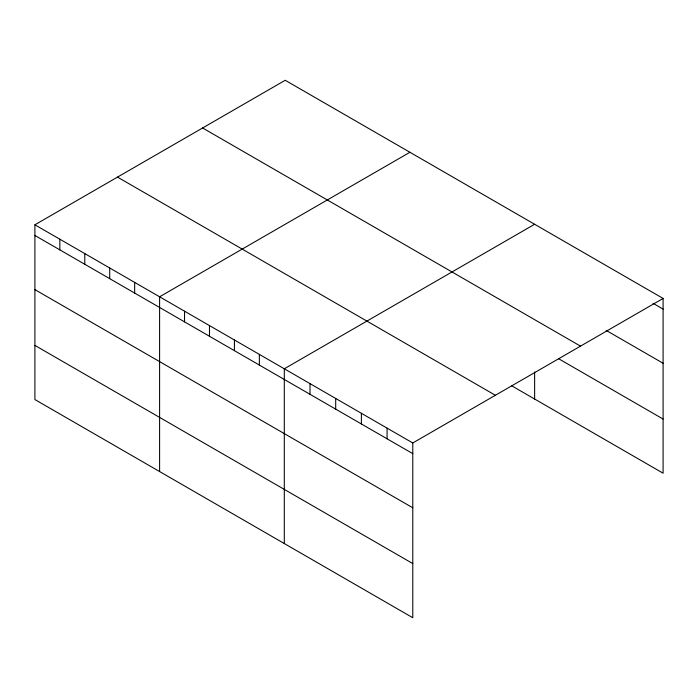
<?xml version="1.0" encoding="UTF-8"?>
<svg xmlns="http://www.w3.org/2000/svg" width="698" height="698" viewBox="0 0 698 698"><rect width="100%" height="100%" fill="white"/><g stroke="black" fill="none" stroke-linecap="round" stroke-linejoin="round"><path stroke-width="1.05" d="M34.9 224.8L412.78 442.968L412.78 617.721L34.9 399.553L34.9 224.8L285.22 80.279L663.1 298.447L663.1 473.2L511.529 385.689M409.918 152.277L159.598 296.79L159.598 471.551M534.624 224.267L284.304 368.788L284.304 543.541M412.78 442.968L663.1 298.447M653.005 303.29L663.1 309.118M606.204 330.416L663.1 363.265M202.612 127.97L580.492 346.138M558.479 358.65L663.1 419.053M117.508 177.109L495.388 395.277M34.9 235.47L412.78 453.639M34.9 289.618L412.78 507.786M34.9 345.405L412.78 563.574M534.624 371.947L534.624 399.029M387.085 428.127L387.085 438.806M361.389 413.295L361.389 423.965M335.694 398.462L335.694 409.133M309.999 383.621L309.999 394.3M259.359 354.392L259.359 365.063M234.423 339.987L234.423 350.666M209.479 325.591L209.479 336.262M184.542 311.195L184.542 321.865M134.662 282.393L134.662 293.064M109.717 267.997L109.717 278.668M84.781 253.592L84.781 264.272M59.836 239.196L59.836 249.867"/></g></svg>
